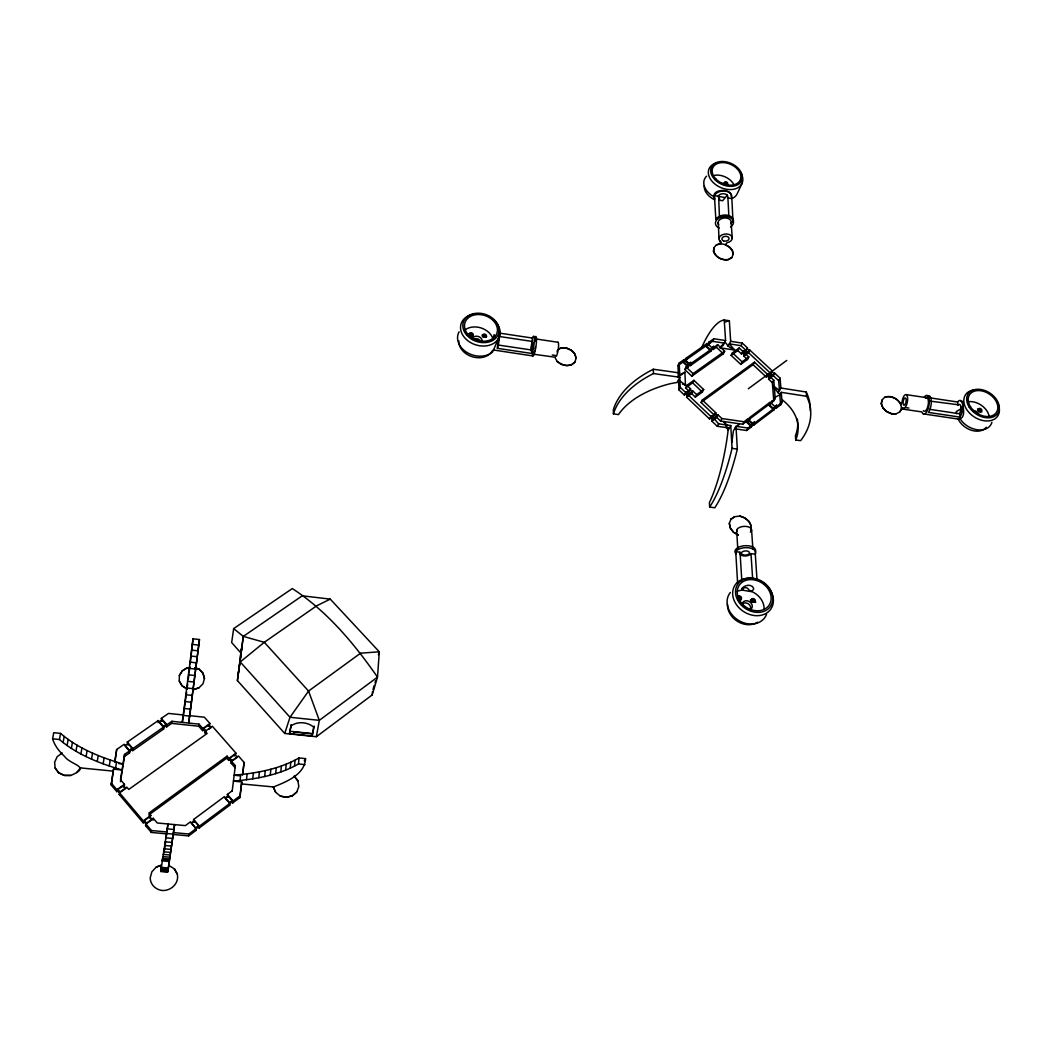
<?xml version="1.0" encoding="UTF-8"?>
<svg xmlns="http://www.w3.org/2000/svg" width="1052" height="1052" viewBox="0 0 1052 1052"><rect width="100%" height="100%" fill="white"/><g stroke="black" fill="none" stroke-linecap="round" stroke-linejoin="round"><path stroke-width="1.5" d="M187.059 689.034L182.062 685.917L179.274 681.104L179.353 675.542L182.233 670.795L187.256 667.783L182.206 670.966L179.353 675.542M177.315 874.107L174.356 868.742L177.315 874.107C179.34 883.18 171.16 891.07 162.166 890.492C155.578 889.624 150.318 884.653 150.212 877.868L151.843 871.845L156.222 867.124L160.811 865.349L156.222 867.124M160.706 871.253L167.728 872.016L174.606 824.61L167.86 871.635L160.772 871.477L167.978 823.992L166.86 831.974L151.475 830.541L144.256 822.046L144.348 820.599L149.739 816.668L152.159 819.521L146.767 823.466L145.61 825.675L151.33 832.434L166.676 833.868L166.032 838.523M124.412 784.845L117.942 789.447L116.838 791.696L111.223 785.068L113.511 769.143L122.058 769.985C99.756 763.45 77.322 754.81 59.451 739.517L52.6 738.82L53.731 732.705L60.569 733.402C78.348 748.748 100.742 757.453 123.005 764.028L118.744 763.594M497.478 346.069L497.412 348.343L532.128 353.511L532.194 350.092L497.517 344.925M531.142 350.987A5.549 0.881 -81.6 0 1 532.286 341.558L532.404 338.034M111.223 785.068L113.511 769.143M120.454 781.728L124.465 756.48L129.62 752.851L129.698 750.799L124.136 744.303L116.693 749.497L114.931 762.174M116.838 791.696L116.877 789.71L111.262 783.069M144.256 822.046L143.19 822.822L119.231 794.523L119.284 792.551L126.832 787.159L128.765 789.434L207.139 733.468L205.232 731.285L212.333 726.222L236.042 753.232L234.714 755.98L234.964 754.468L237.357 757.203L232.321 760.898L229.915 758.15L234.964 754.468M459.119 331.774A20.027 15.491 18.1 0 0 467.272 352.644A20.027 15.491 18.1 0 0 492.757 351.736L499.305 336.456L499.227 332.524M124.465 756.48L124.531 754.429L129.698 750.799M124.531 754.429L120.507 779.729L124.438 784.345L124.373 786.331L123.308 787.093M132.039 748.196L132.762 750.655L163.625 729.023L163.783 726.932L158.234 720.541L127.279 742.107L127.989 745.092L128.055 743.554L124.912 745.75L128.896 750.392L132.039 748.196L128.055 743.554M132.762 750.655L132.854 748.603L127.279 742.107M289.458 733.625L291.286 724.697L289.458 733.625L312.142 735.979L314.048 726.524M143.19 822.822L143.309 820.902L117.903 790.933M145.61 825.675L145.741 823.769L153.263 818.272L157.261 822.98L185.362 825.623L190.517 821.783L196.277 828.516L196.027 830.396L188.663 835.906L173.304 834.473M751.259 526.039L750.839 530.76L751.259 526.039L749.09 521.45L744.974 517.86L739.819 516.072L734.704 516.677L730.943 519.228L734.704 516.677M149.739 816.668L149.634 818.114L150.831 815.405L148.871 813.104L227.048 756.151L228.994 758.374L228.665 760.386L226.732 758.176L227.048 756.151M158.089 722.645L158.234 720.541M151.33 832.434L151.475 830.541M372.198 694.938L377.497 677.12L379.299 651.806L330.262 599.127L302.24 595.813L243.314 636.394L237.397 680.565L284.737 733.454L316.376 736.716L372.198 694.938L372.434 691.729M153.119 820.192L153.263 818.272M189.702 716.202L199.472 639.537L193.029 638.801L182.298 722.382L183.337 714.979L168.517 713.414L161.311 718.398L161.929 721.409L162.047 719.831L158.983 721.974L162.955 726.551L163.625 729.023M208.717 729.273L211.268 727.458L208.901 724.749L203.799 728.378L202.615 730.64L198.762 726.235L171.673 723.381L166.689 726.879L166.032 724.407L162.047 719.831M166.689 726.879L166.86 724.789L161.311 718.398M171.673 723.381L171.857 721.291L199.012 724.144L202.865 728.576L202.615 730.64M179.274 681.104L182.075 685.746L187.072 688.876M713.519 251.336C713.848 246.641 714.163 246.957 713.519 251.336C715.452 257.385 722.211 260.791 728.313 259.686L731.784 257.569L728.405 259.489C722.303 260.58 715.544 257.188 713.624 251.139M228.126 801.637L225.049 798.1L228.087 795.838L232.19 800.559L232.755 802.939L239.856 797.626L241.447 783.924L273.546 786.949C286.407 781.754 304.712 774.667 305.553 758.61L299.057 757.94C279.385 769.222 256.504 773.207 234.188 775.219L239.738 775.771M239.856 797.626L241.815 781.952L233.491 781.136C255.833 779.124 278.741 775.192 298.479 763.962L299.057 757.94M294.507 766.158L295.099 760.149M169.03 865.494L174.343 868.873M290.22 768.223L290.825 762.24M285.644 770.169L286.249 764.186M280.779 771.971L281.397 766.001M275.637 773.628L276.268 767.671M270.246 775.153L270.89 769.209M193.029 638.801L191.135 655.501M264.617 776.534L265.275 770.59M258.766 777.757L259.436 771.826M198.96 669.085L202.997 673.096L204.456 678.474L202.97 673.254L198.96 669.085L194.699 667.652M252.717 778.835L253.387 772.904M199.038 687.758L193.344 689.717L199.038 687.758L203.049 683.708L204.482 678.303M241.197 652.687L241.736 647.414L240.343 656.264M242.499 775.008L244.09 762.424L238.449 755.967L231.401 761.122L231.072 763.121L235.004 767.618L235.346 765.619L231.401 761.122M242.683 774.535L244.09 762.424M246.47 779.756L247.154 773.838M190.991 656.829L190.149 663.865M240.053 780.518L240.75 774.601M198.762 726.235L199.012 724.144M232.19 791.104L235.346 765.619M189.794 666.797L189.058 672.859M330.262 599.127L316.691 605.794L264.289 642.299L240.224 661.945L289.997 717.267L319.308 720.357L377.497 677.12C354.051 643.443 326.988 611.002 292.298 588.555L233.662 628.609L243.314 636.394L237.397 680.565M188.282 679.158L188.873 674.398M187.111 688.626L187.677 684.037M208.901 724.749L208.69 726.314L209.966 723.526L204.39 717.214L189.715 715.662L188.689 723.066L199.472 639.537M188.663 835.906L188.887 834.026L196.277 828.516M205.232 731.285L204.969 733.349L205.982 732.626L203.615 729.93M240.869 655.383L237.936 676.173M198.328 827.122L199.13 828.069L229.717 805.201L230.046 803.281L224.313 796.68L193.634 819.469L193.397 821.375L194.212 822.322L194.396 820.889L198.512 825.702L198.328 827.122L195.212 829.449L196.027 830.396M195.212 829.449L195.396 828.029L198.512 825.702M690.835 362.375L689.888 364.294L686.049 366.99L684.799 369.554L691.808 376.182L723.342 353.774L724.657 351.223L717.661 344.701L716.359 347.265L712.993 349.645L714.295 347.068L713.545 346.371L710.521 349.751L706.734 346.2L707.694 344.267L706.944 343.57L686.259 358.061L685.01 360.626L690.336 365.649L691.598 363.085L690.835 362.375L688.744 363.847L687.798 365.767L683.984 362.177L684.918 360.244L684.168 359.534L679.211 363.006L677.975 365.57L678.369 375.498L684.891 372.198L685.457 385.15L678.54 379.825L678.974 389.897L684.339 395.013L686.325 391.975L688.613 394.145L686.627 397.183L709.508 418.92L711.533 415.908L718.621 423.811L730.772 425.56L728.155 430.281L727.208 437.343A88.329 23.631 -81.5 0 1 709.416 502.606L709.64 507.077L714.768 507.761A108.395 29.417 -81.3 0 0 737.321 449.112L736.005 426.323L748.077 428.046L752.943 424.364L751.522 426.836L746.67 430.505L736.124 429.006M736.005 426.323L733.375 431.031L732.416 438.092A88.289 23.88 -81.5 0 1 731.732 442.616M199.13 828.069L199.393 826.175L230.046 803.281M164.073 852.488L165.585 841.626M183.35 715.531L186.625 692.15M233.662 628.609L231.664 642.548L240.75 652.819M115.575 768.065L116.535 762.095M114.721 761.648L116.693 749.497M109.263 766.014L110.236 760.031M228.665 760.386L229.915 758.15M103.135 763.831L104.135 757.834M97.231 761.53L98.231 755.533M232.334 790.709L227.363 794.418L227.837 797.284L228.087 795.838M91.537 759.123L92.55 753.101M86.08 756.598L87.119 750.563M881.3 403.797C882.023 398.839 882.378 399.221 881.3 403.797C882.72 410.293 889.4 414.62 895.883 413.949L899.684 412.003L901.459 408.689L900.906 404.428C898.106 398.669 891.136 394.921 884.877 397.169L881.957 399.97M80.899 753.968L81.951 747.919M75.981 751.246L77.046 745.184M71.365 748.432L72.443 742.357M232.755 802.939L233.097 801.006L240.211 795.693M67.065 745.526L68.156 739.438M316.376 736.716L319.308 720.357L308.565 691.059L264.289 642.299L243.314 636.394M63.094 742.554L64.198 736.453M59.451 739.517L60.569 733.402M241.447 783.924L241.815 781.952M532.772 355.931L493.375 349.974M375.091 682.735L375.525 680.736M275.637 792.235L273.27 786.922L275.637 792.235L280.345 796.101L286.381 797.363L292.325 795.877L296.795 792.011L298.821 786.488L297.9 780.847L294.284 776.218L297.9 780.847M161.443 869.412L160.772 871.477M280.345 796.101L286.42 797.219L292.351 795.733L296.795 792.011M312.142 735.979L313.733 727.261C308.118 721.988 297.506 721.054 291.312 725.788L290.931 727.103M728.826 215.463L727.866 197.132A5.05 3.485 -6.2 0 0 724.394 193.818A5.05 3.485 -6.2 0 0 718.608 195.58L719.437 217.067M718.95 238.607L718.292 221.433A6.628 4.497 -5.9 0 1 726.63 218.066A6.628 4.497 -5.9 0 1 730.864 223.537L730.864 223.537M733.02 222.498L731.798 197.066A8.995 6.207 -6.2 0 0 725.617 191.135A8.995 6.207 -6.2 0 0 715.307 194.265L714.413 195.633L715.86 219.631L716.767 218.264A9.087 6.167 -5.9 0 1 727.182 215.16A9.087 6.167 -5.9 0 1 733.415 221.051L733.047 222.498M497.412 348.343L497.872 346.713A9.928 1.381 -81.8 0 0 499.437 336.929A9.928 1.381 -81.8 0 0 499.161 330.985M731.232 196.777C733.034 187.598 709.298 188.584 714.768 198.67M532.128 353.511L532.628 351.881A9.889 1.578 -81.6 0 0 534.337 339.941A9.889 1.578 -81.6 0 0 532.891 336.903L532.404 338.06L499.463 333.103M532.194 350.092L532.128 350.29A5.549 0.881 -81.6 0 1 531.825 351M372.987 689.494L374.236 685.483M532.325 354.037L554.825 357.167L557.152 361.454L561.413 364.465L566.555 365.715L571.394 364.926L574.813 362.269L576.128 358.167L574.892 353.906C571.473 348.935 564.345 345.977 558.743 348.922M378.365 654.699L379.299 651.806L360.599 653.174L308.565 691.059L289.997 717.267L284.737 733.454M558.665 349.119L561.584 347.778M557.152 361.454C560.782 364.308 566.423 366.635 571.473 364.728L574.813 362.269M561.518 347.975L566.699 348.054M755.099 552.3L755.625 550.906A10.362 5.313 -3.4 0 0 748.629 545.804A10.362 5.313 -3.4 0 0 736.676 548.447L735.493 549.749A10.362 5.313 -3.4 0 0 736.058 553.786M576.128 358.167L574.813 354.103L571.499 350.263M737.649 583.597L735.729 551.59L736.794 550.42A10.362 5.313 -3.4 0 1 748.748 547.79A10.362 5.313 -3.4 0 1 755.77 552.879L755.283 554.128L750.931 553.72A5.812 2.985 -3.4 0 1 745.802 555.956A5.812 2.985 -3.4 0 1 740.227 554.549M738.188 535.113L733.402 532.299L730.206 528.038L729.325 523.317L731.048 519.044M313.733 727.261L314.193 726.117M533.956 352.591L534.363 351.657A7.219 1.157 -81.6 0 0 534.758 350.342M960.634 412.318L960.7 408.084A5.194 1.368 -68.9 0 1 961.291 406.94M731.679 257.766L733.231 254.334L732.442 250.534C729.273 245.208 722.251 242.315 716.425 244.866L713.861 247.707M742.015 183.442L737.228 193.713A17.91 12.492 23.9 0 1 732.416 198.394M716.425 244.866L720.383 243.985L721.291 242.078L720.659 241.75A6.68 4.471 -5.7 0 1 722.08 234.859A6.68 4.471 -5.7 0 1 731.771 236.45A6.68 4.471 -5.7 0 1 726.971 242.788L725.236 244.787L729.496 247.22L732.337 250.731L733.231 254.334M677.975 365.57L682.919 362.098L684.168 359.534M678.369 375.498L679.618 372.947L679.211 363.006M683.984 362.177L686.075 360.704L687.022 358.771L686.259 358.061M677.409 382.139L679.789 377.273L653.476 373.565A108.974 63.146 -3.8 0 0 613.434 413.87L618.484 414.593A88.473 50.969 -3.3 0 1 670.663 383.599L677.896 382.297M684.799 369.554L688.232 367.122L689.494 364.557L688.744 363.847M678.974 389.897L680.223 387.36L679.789 377.273M685.01 360.626L705.655 346.134L706.944 343.57M686.864 385.348L690.612 388.898L689.336 391.423L685.602 387.886L686.864 385.348L693.912 380.311L703.67 389.542L702.368 392.067L695.359 397.13L691.624 393.593L692.9 391.068L696.648 394.618L695.359 397.13M691.808 376.182L693.071 373.631L724.657 351.223M713.821 338.744L708.995 342.124L707.707 344.701L712.533 341.321L713.821 338.744L725.591 340.546L724.223 319.979L729.352 320.742L730.653 341.321L728.129 346.213L734.717 350.066L719.542 347.752L724.276 343.11L712.533 341.321M706.734 346.2L708.785 344.754L709.745 342.82L708.995 342.124M692.9 391.068L687.653 396.039L685.365 393.869L686.325 391.975M685.602 387.886L692.637 382.849L693.912 380.311M685.365 393.869L690.612 388.898M687.653 396.039L688.613 394.145M690.336 365.649L710.942 351.092L712.243 348.528L711.494 347.817M691.598 363.085L712.572 348.304L713.545 346.371M725.591 340.546L723.079 345.45L720.646 347.015M709.508 418.92L714.466 415.264L701.013 402.495L702.315 399.984L754.442 362.177L767.723 374.525L766.303 377.037L753.061 364.702L754.442 362.177M742.87 351.434L743.54 350.947L745.802 353.051L745.132 353.525L748.827 356.957L747.459 359.495L740.739 364.36L731.087 355.366L732.429 352.815L739.162 347.975L742.87 351.434L741.515 353.985L737.82 350.54L739.162 347.975M734.717 350.066L729.325 343.886L740.963 345.674L742.317 343.11L747.617 348.028L742.528 352.867L744.79 354.958L749.866 350.119L772.431 371.054L771.011 373.565L766.303 377.037M742.528 352.867L743.54 350.947M767.723 374.525L768.381 374.025L770.669 376.143L769.998 376.642L773.759 380.14L775.206 398.379L770.629 403.1L769.867 402.39L749.524 417.657L750.3 418.38L748.235 419.932L747.459 419.209L744.066 421.76L721.909 418.551L718.108 414.961L712.848 419.972L710.534 417.775L711.533 415.908M747.459 359.495L743.777 356.076L745.132 353.525M744.79 354.958L745.802 353.051M740.739 364.36L742.094 361.822L748.827 356.957M710.534 417.775L715.794 412.765L702.315 399.984M729.404 428.032L717.28 426.284L711.809 421.116L713.138 418.63M714.466 415.264L715.794 412.765M743.777 356.076L748.511 352.67L749.866 350.119M712.848 419.972L713.848 418.104M711.809 421.116L716.767 417.447L718.108 414.961M884.877 397.169C890.373 395.394 898.184 398.603 900.788 404.612L902.037 402.048A6.917 2.63 -80 0 1 906.022 394.566A6.917 2.63 -80 0 1 907.126 403.074A6.917 2.63 -80 0 1 902.761 407.584L899.684 412.003M717.28 426.284L718.621 423.811M716.767 417.447L720.554 421.037L721.909 418.551M781.268 395.079L778.138 392.777L780.886 388.03L780.084 378.155L774.706 373.158L769.604 378.036L767.329 375.919L768.381 374.025M772.431 371.054L767.329 375.919M720.554 421.037L742.673 424.232L744.066 421.76M770.445 403.35L773.772 400.851L772.339 382.639L768.578 379.154L769.998 376.642M769.604 378.036L770.669 376.143M742.673 424.232L746.065 421.681L747.459 419.209M769.867 402.39L768.433 404.862L748.13 420.129L753.587 425.271L754.994 422.812L754.231 422.076L751.102 425.481L747.183 421.786L749.524 417.657M768.578 379.154L773.286 375.669L774.706 373.158M304.265 760.872L305.553 758.61M747.183 421.786L750.3 418.38M772.339 382.639L773.759 380.14M746.67 430.505L748.077 428.046M751.102 425.481L754.231 422.076M773.693 386.137L779.453 390.516L778.651 380.653L780.084 378.155M782.662 400.128A88.434 50.838 -3.5 0 1 795.759 439.973L800.611 440.67A109.066 63.501 -3.4 0 0 806.608 396.288L781.241 392.33L782.07 402.364L780.61 404.849L775.876 408.426L777.323 405.954L776.56 405.23L773.457 408.61L769.551 404.967L771.892 400.865M769.551 404.967L772.655 401.588M773.772 400.851L775.206 398.379M774.798 397.485L779.795 394.816L781.241 392.33M773.457 408.61L776.56 405.23M753.587 425.271L773.864 409.951L775.311 407.479L774.535 406.756M729.325 523.317L730.312 527.867L733.52 532.128L738.307 534.942M927.259 396.262A9.455 3.721 -79.9 0 1 931.178 399.55A9.455 3.721 -79.9 0 1 929.311 410.938L928.443 412.423L959.911 417.105L959.871 412.989A5.286 2.183 -79.7 0 0 960.923 406.637A5.286 2.183 -79.7 0 0 958.609 404.796L929.929 401.088M959.911 417.105L960.818 415.619A9.415 3.879 -79.7 0 0 962.698 404.284A9.415 3.879 -79.7 0 0 958.596 400.983L957.622 402.009L958.122 405.309M739.819 516.072C744.487 517.387 749.813 520.753 751.141 526.21M727.432 195.041L722.592 200.735L720.12 200.327L718.187 196.356L724.986 197.513M882.944 407.992L881.431 403.613M886.507 411.569L883.062 407.808M891.176 413.725L895.883 413.949M62.213 752.969L57.189 756.69L54.638 762.279L55.151 768.052L58.636 772.812L64.277 775.495L70.786 775.442C92.379 766.395 70.655 765.277 64.501 756.335C59.306 751.496 54.638 745.736 52.6 738.82M80.583 767.75L76.664 772.549M737.57 426.047L739.464 423.772L734.625 428.782M924.261 397.117L925.3 395.96A9.455 3.708 -79.9 0 1 929.205 399.247A9.455 3.708 -79.9 0 1 927.338 410.635L926.365 412.305A9.455 3.708 -79.9 0 1 922.486 413.16L921.947 411.937L901.34 408.873M735.703 551.59L739.924 552.274A5.812 2.985 -3.4 0 0 739.635 553.05M960.949 401.338L962.317 401.312C962.817 406.927 966.459 417.355 959.082 419.196L923.314 413.883M754.994 422.812L775.311 407.479M777.323 405.954L782.07 402.364M229.152 802.821L232.19 800.559M229.915 803.518L231.94 802.005M194.396 820.889L191.267 823.216L194.37 826.833M748.288 388.767L786.751 360.428M231.072 763.121L232.058 762.398L229.665 759.662M677.698 377.444L684.891 372.198M148.753 815.037L226.732 758.176M143.309 820.902L150.831 815.405M228.994 758.374L236.042 753.232M701.013 402.495L753.061 364.702M696.648 394.618L703.67 389.542M731.087 355.366L737.82 350.54M686.627 397.183L691.624 393.593M684.339 395.013L688.087 392.33M741.515 353.985L746.262 350.579M119.231 794.523L120.296 793.76M116.877 789.71L124.438 784.345M202.865 728.576L209.966 723.526M714.295 347.068L717.661 344.701M684.918 360.244L687.022 358.771M707.694 344.267L709.745 342.82M162.955 726.551L166.032 724.407M132.854 748.603L163.783 726.932M166.86 724.789L171.857 721.291M131.973 749.734L128.831 751.93L129.62 752.851M163.862 727.405L165.9 725.972M494.269 349.816L493.362 350.079M960.174 409.294L956.321 411.503L956.662 413.699M187.243 667.941L190.267 667.481M55.151 768.052L58.623 772.668L64.277 775.337L70.786 775.442M160.732 868.768L167.702 869.386M160.68 869.899L167.636 870.517M160.68 870.727L167.597 871.345M163.099 854.356L169.951 854.987M162.679 856.578L169.569 857.196M162.324 858.393L169.227 859.011M162.008 859.8L168.951 860.431M161.745 860.799L168.728 861.417M160.825 867.321L167.82 867.953M165.848 837.8L172.554 838.418M165.217 841.797L171.949 842.415M164.625 845.466L171.384 846.084M164.073 848.793L170.858 849.411M163.56 851.765L170.385 852.383M167.229 828.871L173.882 829.502M173.501 832.592L188.887 834.026M166.532 833.486L173.212 834.104M80.583 767.907L113.471 771.169M298.479 763.962L304.975 764.62M289.8 731.245L312.26 733.573M293.6 731.942L311.537 733.796M183.219 715.413L189.61 716.096M185.034 701.579L191.425 702.263M184.139 708.469L190.517 709.153M186.796 687.995L193.187 688.692M185.928 694.741L192.319 695.438M189.294 668.388L195.698 669.098M188.479 674.792L194.883 675.502M187.65 681.341L194.041 682.038M190.82 656.027L197.25 656.75M190.07 662.129L196.487 662.839M192.24 644.389L198.696 645.126M191.556 650.11L197.986 650.846M709.64 507.077A108.461 29.114 -81.3 0 0 732.047 448.362L737.321 449.112M499.358 336.495L532.338 341.44M929.547 409.307L959.411 413.765M679.618 372.947L653.331 369.239A108.79 63.278 -3.8 0 0 613.369 409.623L613.434 413.87M780.886 388.03L806.213 392.002A108.895 63.62 -3.4 0 1 810.329 410.714M552.247 354.997L555.456 355.471M905.719 407.597L908.902 408.071M929.455 397.774L957.622 402.009M535.626 338.902L558.139 342.295M906.232 394.632L926.93 397.735M730.653 341.321L742.317 343.11M714.413 195.633L718.161 196.264M727.668 197.881L731.403 198.512M194.686 667.81L198.946 669.243M682.432 384.006L685.457 385.15M886.626 411.385L891.307 413.541M566.62 348.251L571.42 350.461M719.2 227.995L717.74 227.232A9.087 6.167 -5.9 0 1 715.847 221.301L716.859 219.789A9.087 6.167 -5.9 0 1 727.274 216.673A9.087 6.167 -5.9 0 1 733.52 222.564L733.073 224.168A9.087 6.167 -5.9 0 1 730.496 226.982M713.9 196.658L711.52 195.291A17.91 12.492 23.9 0 1 706.615 176.157M958.254 418.472L959.082 419.196M746.946 348.514L749.208 350.605M771.76 371.54L774.035 373.657M740.963 345.674L748.182 352.512M748.511 352.67L772.97 375.538M773.286 375.669L778.651 380.653M732.429 352.815L742.094 361.822M716.359 347.265L723.342 353.774M708.785 344.754L712.572 348.304M771.576 403.442L775.469 407.085M705.655 346.134L710.942 351.092M768.433 404.862L773.864 409.951M686.075 360.704L689.888 364.294M749.248 420.235L753.166 423.93M682.919 362.098L688.232 367.122M746.065 421.681L751.522 426.836M686.049 366.99L693.071 373.631M692.637 382.849L702.368 392.067M689.902 389.398L692.19 391.568M715.097 413.278L717.411 415.474M688.955 391.305L691.23 393.474M714.098 415.145L716.399 417.342M687.903 394.658L710.823 416.421M680.223 387.36L685.602 392.488M203.799 728.378L206.166 731.087M227.363 794.418L233.097 801.006M228.902 804.267L229.717 805.201M193.634 819.469L199.393 826.175M727.55 425.863L723.842 421.523L728.155 430.281M123.347 785.594L125.753 788.421L120.336 792.274L117.942 789.447M144.348 820.599L146.767 823.466M960.213 418.985L962.58 422.036A19.146 13.663 33.3 0 0 979.859 429.979A19.146 13.663 33.3 0 0 991.944 422.286M773.417 386.439L778.138 392.777M728.129 346.213L726.656 344.03A88.039 23.723 -81.4 0 0 724.959 342.268M958.03 418.538L959.095 420.8A16.95 12.111 33.3 0 0 972.942 430.689A16.95 12.111 33.3 0 0 986.263 427.217M806.213 392.002L806.608 396.288M795.759 439.973L795.404 435.765A88.289 50.93 -3.5 0 0 797.311 419.038M779.795 394.816L780.61 404.849M755.283 554.128L757.006 579.691M731.179 222.366L732.245 238.357M751.615 530.221L752.877 549.144M750.983 553.562L752.667 579.139M740.043 552.155L741.818 580.954M720.186 240.803L720.383 243.985M730.772 425.56L732.047 448.362M736.663 530.392L737.807 549.315M495.216 336.85L494.098 334.654L493.02 339.415L492.27 337.074A16.661 12.887 18.1 0 0 464.313 330.538M653.331 369.239L653.476 373.565M725.052 184.744A1.683 1.17 24 0 1 724.236 183.863M724.315 182.943A1.683 1.17 24 0 1 726.459 182.824A1.683 1.17 24 0 1 727.208 184.626M718.7 224.852A6.628 4.497 -5.9 0 1 717.977 222.616M740.924 173.251A18.042 12.519 23.9 0 1 733.849 189.228A18.042 12.519 23.9 0 1 710.652 179.445A18.042 12.519 23.9 0 1 716.504 162.968M720.633 182.995A4.471 3.117 23.9 0 1 723.737 184.429M714.65 199.735A15.859 11.072 23.9 0 1 704.235 185.875M724.184 182.772A3.064 2.13 24 0 1 727.576 184.31M714.505 175.316A14.899 10.389 23.9 0 1 733.599 184.047M724.315 184.166A3.064 2.13 24 0 1 725.801 184.679M715.82 180.089A1.683 1.17 23.7 0 1 716.004 180.418M752.916 599.048A3.656 2.959 33.4 0 1 755.652 602.415M751.259 601.442A2.012 1.617 33.4 0 1 751.878 599.298A2.012 1.617 33.4 0 1 754.416 600.1A2.012 1.617 33.4 0 1 754.245 602.388M751.943 602.204A2.012 1.617 33.4 0 1 751.562 601.849M737.833 596.931A2.012 1.631 32.9 0 1 740.516 597.326A2.012 1.631 32.9 0 1 740.608 599.758A2.012 1.631 32.9 0 1 737.912 599.377M738.004 596.234A3.656 2.972 32.9 0 1 741.226 597.957M736.808 531.405A7.495 3.932 -3.6 0 1 745.592 526.368A7.495 3.932 -3.6 0 1 750.365 532.194M737.754 597.049A2.012 1.631 32.9 0 1 740.503 596.405A2.012 1.631 32.9 0 1 740.989 599.18A2.012 1.631 32.9 0 1 737.991 598.391M757.506 622.245A18.897 15.333 33.4 0 1 737.781 621.535A18.897 15.333 33.4 0 1 727.537 604.229M750.365 599.942A3.656 2.959 33.4 0 1 754.337 601.902M742.265 604.821A5.326 4.326 33.4 0 1 749.471 601.626A5.326 4.326 33.4 0 1 750.142 609.621M742.147 604.532A4.734 3.84 33.4 0 1 748.117 603.69A4.734 3.84 33.4 0 1 750.221 609.463M768.854 588.213A21.54 17.384 33.3 0 1 760.451 615.394A21.54 17.384 33.3 0 1 732.692 594.538A21.54 17.384 33.3 0 1 757.874 579.968M763.936 583.373A21.54 17.384 33.3 0 1 767.999 587.161M738.175 597.51A3.656 2.959 32.9 0 1 740.937 599.864M766.579 614.236A21.342 17.305 33.4 0 1 738.701 620.483A21.342 17.305 33.4 0 1 730.338 592.5M737.123 591.526A17.766 14.399 33.4 0 1 739.595 590.553L742.396 590.133L752.351 591.829A17.766 14.399 33.4 0 1 764.068 609.003M977.532 408.991A3.274 2.328 33.3 0 1 981.792 411.963M978.373 410.977A1.802 1.276 33.3 0 1 978.689 409.11A1.802 1.276 33.3 0 1 981.016 409.991A1.802 1.276 33.3 0 1 980.701 411.858M979.899 411.911A1.802 1.276 33.3 0 1 979.044 411.595M925.458 398.09A6.904 2.709 -79.9 0 1 928.39 401.246A6.904 2.709 -79.9 0 1 926.247 410.017L925.484 410.845A6.904 2.709 -79.9 0 1 923.406 410.648M999.005 406.861A19.304 13.702 33.2 0 1 986.381 420.971A19.304 13.702 33.2 0 1 964.737 405.638A19.304 13.702 33.2 0 1 974.98 389.845M996.652 401.483A19.304 13.702 33.2 0 1 998.598 405.507M972.903 410.569A4.787 3.406 33.3 0 1 979.044 415.001M968.05 401.732A15.938 11.362 33.3 0 1 989.261 416.802M978.163 410.372A3.274 2.328 33.3 0 1 980.214 411.805M469.231 335.115A1.88 1.46 17.8 0 1 471.52 333.602A1.88 1.46 17.8 0 1 472.322 336.193M470.086 336.14A1.88 1.46 17.8 0 1 469.705 335.851M482.947 337.1A1.88 1.447 18.3 0 1 482.973 335.101A1.88 1.447 18.3 0 1 485.445 335.246A1.88 1.447 18.3 0 1 485.866 337.271M557.81 342.295A7.193 1.249 -81.5 0 1 558.086 350.277A7.193 1.249 -81.5 0 1 555.535 355.918M492.204 350.881A17.726 13.729 18.1 0 1 472.295 356.76A17.726 13.729 18.1 0 1 458.79 340.677M472.295 339.507A4.997 3.866 18.1 0 1 477.91 336.364A4.997 3.866 18.1 0 1 481.921 341.821M482.434 336.219A3.419 2.643 18.3 0 1 485.722 337.166M493.388 319.716A20.185 15.543 18.2 0 1 492.98 343.767A20.185 15.543 18.2 0 1 463.34 336.009A20.185 15.543 18.2 0 1 472.9 314.351M535.034 337.219A9.889 1.591 -81.6 0 1 536.507 340.256A9.889 1.591 -81.6 0 1 534.784 352.21L534.232 354.011A9.889 1.591 -81.6 0 1 532.457 355.26M473.558 339.27A4.432 3.432 18.1 0 1 480.803 341.808M498.635 338.613A5.576 0.776 -81.8 0 1 497.754 344.096M535.981 340.309A7.219 1.157 -81.6 0 1 536.007 341.624M535.494 346.91A7.219 1.157 -81.6 0 1 535.152 348.725M557.468 350.106A3.879 0.671 -81.5 0 1 557.073 351.947M468.955 333.708A3.432 2.656 17.8 0 1 473.019 334.641M468.561 335.062A3.432 2.656 17.8 0 1 472.611 335.996M482.066 335.075A3.432 2.643 18.3 0 1 486.721 336.43M725.538 322.017A109 29.811 -81.4 0 1 729.246 320.755M701.526 347.857A109.053 29.495 -81.4 0 1 724.223 319.979M708.141 343.399A88.092 23.473 -81.5 0 1 710.245 341.65M533.048 343.57C530.734 360.389 531.457 337.731 533.048 343.57M742.147 588.37L742.396 590.133L744.185 587.542L747.065 587.91L750.339 591.145L751.575 590.882A5.76 3.169 11.7 0 0 753.495 588.042C751.312 583.636 744.671 585.017 742.147 588.37M724.749 183.482A1.683 1.17 24 0 0 727.524 183.916A1.683 1.17 24 0 0 725.959 181.825A1.683 1.17 24 0 0 724.749 183.482M723.5 240.855A3.59 2.406 -5.7 0 0 729.049 238.672A3.59 2.406 -5.7 0 0 723.868 236.661A3.59 2.406 -5.7 0 0 723.5 240.855M714.808 179.511A16.543 11.454 23.9 0 0 741.581 180.734A16.543 11.454 23.9 0 0 723.145 161.495A16.543 11.454 23.9 0 0 714.808 179.511M715.873 178.985A15.044 10.415 23.9 0 0 740.213 180.116A15.044 10.415 23.9 0 0 723.46 162.613A15.044 10.415 23.9 0 0 715.873 178.985M751.654 600.863A2.012 1.617 33.4 0 0 754.942 601.507A2.012 1.617 33.4 0 0 753.363 598.627A2.012 1.617 33.4 0 0 751.654 600.863M743.185 554.838A4.077 2.091 -3.4 0 0 749.497 552.944A4.077 2.091 -3.4 0 0 743.632 551.209A4.077 2.091 -3.4 0 0 743.185 554.838M737.662 600.127A19.751 15.938 33.3 0 0 770.011 607.004A19.751 15.938 33.3 0 0 754.876 578.508A19.751 15.938 33.3 0 0 737.662 600.127M739.175 599.653A17.95 14.478 33.3 0 0 768.565 605.913A17.95 14.478 33.3 0 0 754.836 580.007A17.95 14.478 33.3 0 0 739.175 599.653M978.623 409.978A1.802 1.276 33.3 0 0 981.477 411.056A1.802 1.276 33.3 0 0 980.385 408.544A1.802 1.276 33.3 0 0 978.623 409.978M905.391 403.915A3.721 1.42 -80 0 0 905.404 397.958A3.721 1.42 -80 0 0 903.089 402.89A3.721 1.42 -80 0 0 905.391 403.915M969.221 407.15A17.7 12.545 33.2 0 0 997.467 413.725A17.7 12.545 33.2 0 0 982.318 389.779A17.7 12.545 33.2 0 0 969.221 407.15M970.47 406.795A16.082 11.401 33.2 0 0 996.152 412.792A16.082 11.401 33.2 0 0 982.397 391.028A16.082 11.401 33.2 0 0 970.47 406.795M469.915 335.154A1.88 1.46 17.8 0 0 473.019 334.891A1.88 1.46 17.8 0 0 470.783 332.774A1.88 1.46 17.8 0 0 469.915 335.154M483.17 336.403A1.88 1.447 18.3 0 0 486.287 336.259A1.88 1.447 18.3 0 0 484.157 334.076A1.88 1.447 18.3 0 0 483.17 336.403M466.601 334.983A18.515 14.241 18.2 0 0 497.741 335.549A18.515 14.241 18.2 0 0 478.555 313.207A18.515 14.241 18.2 0 0 466.601 334.983M467.903 334.312A16.832 12.953 18.2 0 0 496.215 334.852A16.832 12.953 18.2 0 0 478.778 314.522A16.832 12.953 18.2 0 0 467.903 334.312"/></g></svg>
